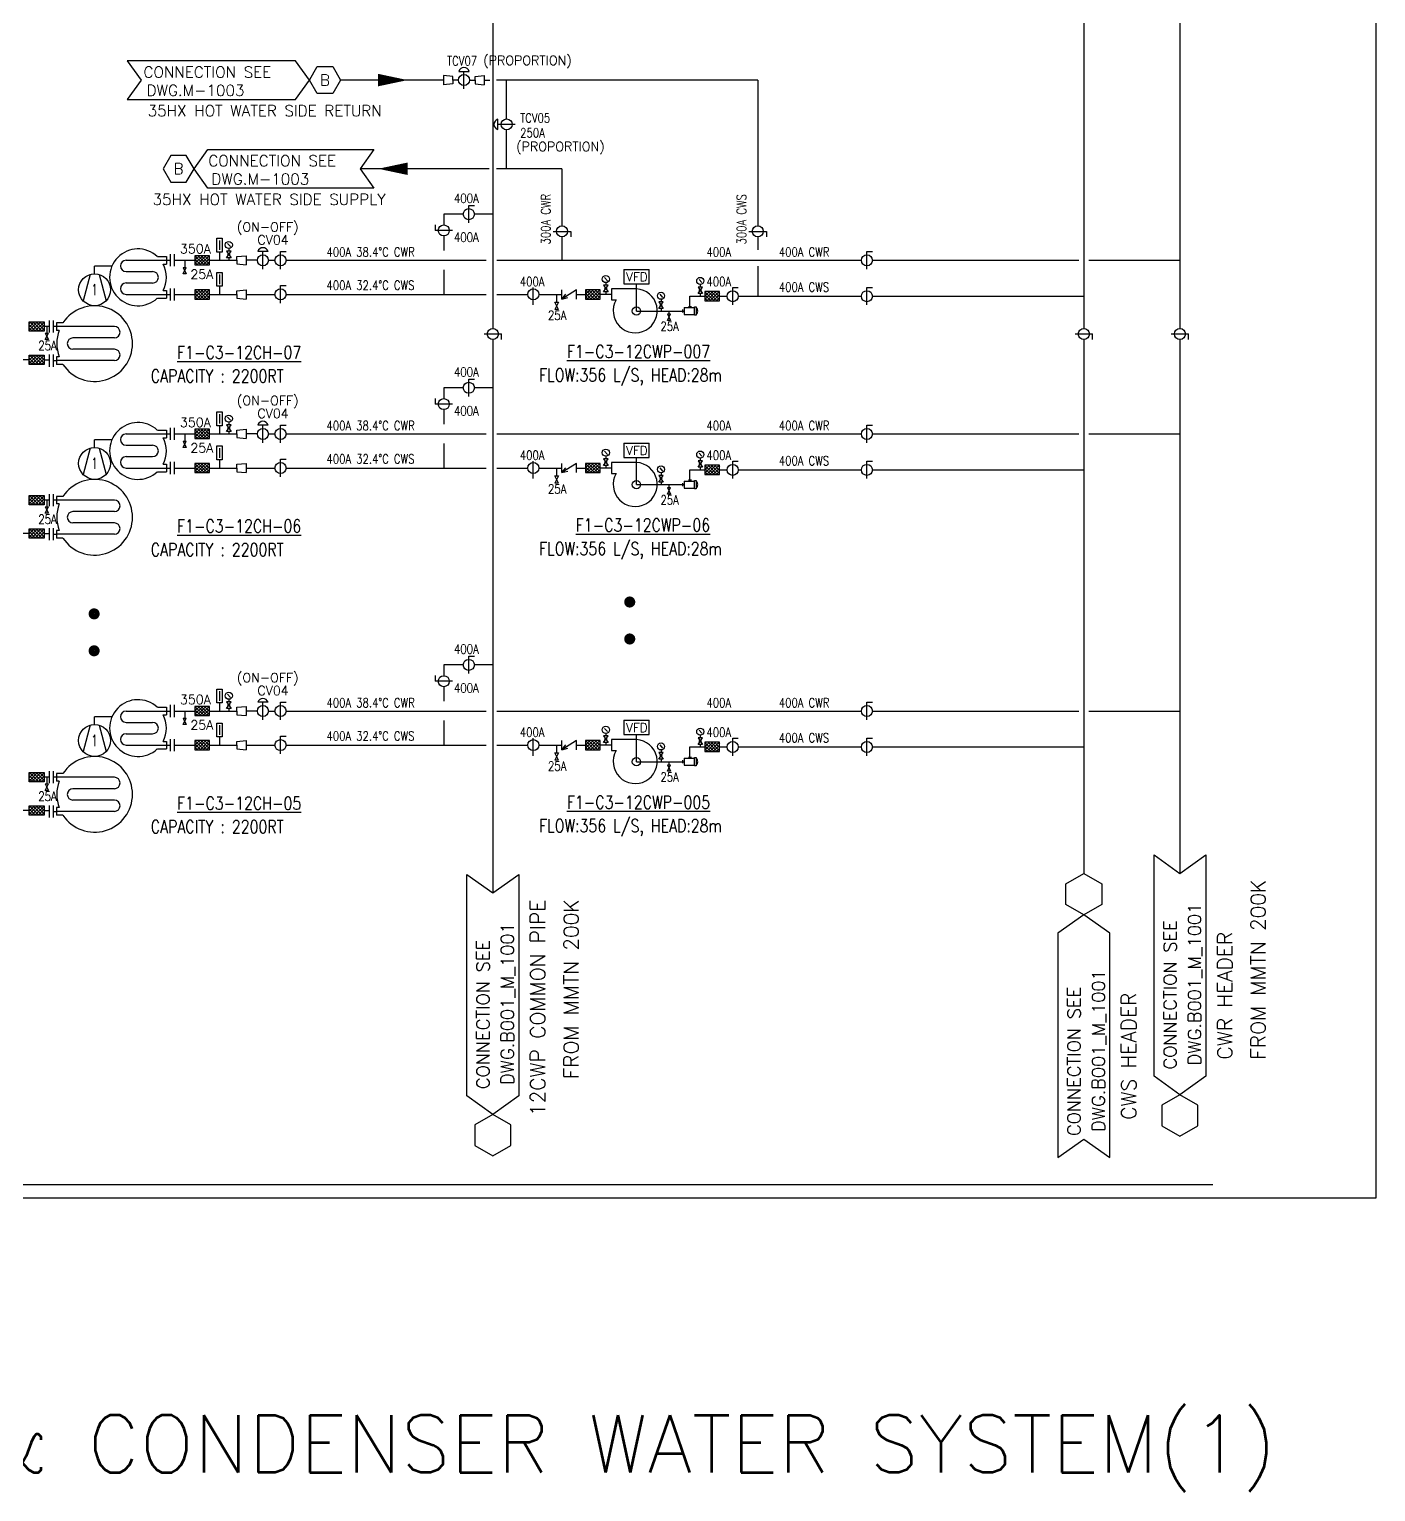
# Model space of a CAD drawing. Header units: millimetres. Extents: x 29 to 762, y -2577 to -1931.
# Drawn here: x 410.6 to 761.7, y -2576.9 to -2195.6 of the extents above; entities that cross this region are included whole.
import ezdxf
from ezdxf.enums import TextEntityAlignment as Align

# ---------------------------------------------------------------- set-up
doc = ezdxf.new("R2010")
doc.units = ezdxf.units.MM
for name, color, linetype in [('M-CWTR-COND', 6, 'Continuous'), ('M-CWTR-TEXT', 7, 'Continuous'), ('M-CWTR-TEXT-CO', 3, 'Continuous'), ('M-CWTR-VAVE', 2, 'Continuous'), ('M-HVAC-EQPM', 22, 'Continuous'), ('M-HVAC-VALVE-FUTURE', 8, 'Continuous'), ('M-P-CHR2-D-20', 4, 'Continuous'), ('M-P-CHS2-D-12', 3, 'Continuous'), ('M-P-CWS-D-32.4', 17, 'Continuous'), ('M-P-TXT2.5', 7, 'Continuous'), ('M_TEXT', 2, 'Continuous'), ('TXT3', 246, 'Continuous'), ('TXT4', 16, 'Continuous')]:
    doc.layers.add(name, color=color, linetype=linetype)
doc.styles.add('AA-TXT', font='simplex.shx', dxfattribs={"width": 0.8, "bigfont": 'chineset.shx'})
doc.styles.add('LK-TXT2-P', font='romans.shx', dxfattribs={"width": 0.8, "bigfont": 'chineset.shx'})
doc.styles.add('LK-TXT3-P', font='romans.shx', dxfattribs={"bigfont": 'chineset.shx'})

# ---------------------------------------------------------------- blocks, each defined once
blk = doc.blocks.new('THERMOMETER')
for p, q in [((-0.38, 1.13), (-0.38, 3.01)), ((-0.38, 3.01), (0.38, 3.01)), ((0, 2.72), (0, 1.41)), ((0.38, 3.01), (0.38, 1.13)), ((0.38, 1.13), (-0.38, 1.13)), ((0, 1.13), (0, 0))]:
    blk.add_line(p, q)
blk = doc.blocks.new('PG-69')
h = blk.add_hatch(color=256)
h.dxf.hatch_style = 1
edge = h.paths.add_edge_path()
edge.add_arc((0, 1.06), 0.15, 0, 360)
for p, q in [((-0.22, 3.02), (0.28, 2.46)), ((0, 2.12), (0, 1.65)), ((0, 0.47), (0, 0))]:
    blk.add_line(p, q)
blk.add_lwpolyline([(0.4, 1.65), (-0.4, 1.65), (0.4, 0.47), (-0.4, 0.47)], close=True)
for centre, radius in [((0, 2.76), 0.642), ((0, 1.06), 0.15)]:
    blk.add_circle(centre, radius)
blk = doc.blocks.new('A$Cfc6db952')
for p, q in [((-3.43, 11.23), (3.43, 11.23)), ((-3.43, 11.23), (-3.43, 7.39)), ((3.43, 7.39), (3.43, 11.23)), ((-6.76, 6), (-6.76, 3)), ((0, 6), (-6.76, 6)), ((-3.43, 7.39), (3.43, 7.39)), ((0, 0), (0, 7.39)), ((-6.76, 3), (-5.5, 3))]:
    blk.add_line(p, q)
blk.add_circle((0, 0), 1.12)
blk.add_arc((-0.32, 0.05), 5.96, 150.3127, 86.8785)
at = {"style": 'AA-TXT'}
blk.add_text('VFD', height=2.4, dxfattribs=at).set_placement((-2.81, 8.04))
blk = doc.blocks.new('A$C24027b19')
for p, q in [((-42183.9, -4.5), (-42183.9, 4.5)), ((-42183.9, 0), (-42180.3, 0)), ((-42180.3, 10.6), (-42180.3, -10.6)), ((-42180.3, 10.6), (-42148.6, 10.6)), ((-42167, 14.2), (-42157.6, 14.2)), ((-42162.3, 14.2), (-42162.3, 10.6)), ((-42180.3, -10.6), (-42148.6, -10.6))]:
    blk.add_line(p, q)
blk.add_lwpolyline([(-42148.6, 12.8), (-42143.2, 12.8), (-42143.2, -12.8), (-42148.6, -12.8)], close=True)
blk.add_arc((-42153.5, 0), 14.9, 313.3726, 46.6274)
blk = doc.blocks.new('A$C8655640d')
for p, q in [((20.75, 28.8), (31.64, 28.8)), ((29.18, 29.82), (31.64, 29.82)), ((29.18, 29.82), (31.64, 29.82)), ((30.75, 27.77), (31.64, 27.77)), ((30.75, 27.77), (31.64, 27.77)), ((31.64, 29.82), (31.64, 27.77)), ((31.64, 29.82), (31.64, 27.77)), ((31.64, 28.8), (32.78, 28.8)), ((32.78, 27.17), (32.78, 30.43)), ((33.83, 27.17), (33.83, 30.43)), ((10.96, 24.96), (9.06, 17.85)), ((12.2, 25.14), (12.2, 27.21)), ((16.89, 27.21), (12.2, 27.21)), ((13.44, 24.96), (15.35, 17.85)), ((20.75, 25.72), (27.91, 25.72)), ((20.75, 22.65), (27.91, 22.65)), ((30.75, 20.59), (31.64, 20.59)), ((30.75, 20.59), (31.64, 20.59)), ((31.64, 20.59), (31.64, 18.54)), ((31.64, 20.59), (31.64, 18.54)), ((32.78, 17.94), (32.78, 21.2)), ((33.83, 17.94), (33.83, 21.2)), ((20.75, 19.57), (31.64, 19.57)), ((29.18, 18.54), (31.64, 18.54)), ((29.18, 18.54), (31.64, 18.54)), ((31.64, 19.57), (32.78, 19.57)), ((0, 9.23), (0, 12.49)), ((1.06, 9.23), (1.06, 12.49)), ((1.89, 11.88), (1.89, 9.83)), ((1.89, 11.88), (1.89, 9.83)), ((3.64, 11.88), (1.89, 11.88)), ((3.64, 11.88), (1.89, 11.88)), ((1.89, 10.86), (1.06, 10.86)), ((17.54, 10.86), (1.89, 10.86)), ((2.6, 9.83), (1.89, 9.83)), ((2.6, 9.83), (1.89, 9.83)), ((17.54, 7.78), (6.34, 7.78)), ((17.54, 4.71), (6.34, 4.71)), ((0, 0), (0, 3.26)), ((1.06, 0), (1.06, 3.26)), ((1.06, 1.63), (1.89, 1.63)), ((1.89, 2.66), (1.89, 0.61)), ((1.89, 2.66), (1.89, 0.61)), ((2.6, 2.66), (1.89, 2.66)), ((2.6, 2.66), (1.89, 2.66)), ((17.54, 1.63), (1.89, 1.63)), ((3.64, 0.61), (1.89, 0.61)), ((3.64, 0.61), (1.89, 0.61))]:
    blk.add_line(p, q)
blk.add_circle((12.2, 20.82), 4.32)
for centre, radius, start, end in [((23.95, 24.18), 7.69, 47.1666, 312.8334), ((20.75, 27.26), 1.54, 90, 270), ((23.95, 24.18), 7.69, 332.1819, 27.8181), ((27.91, 24.18), 1.54, 270, 90), ((20.75, 21.11), 1.54, 90, 270), ((12.2, 6.24), 10.25, 213.367, 146.633), ((12.2, 6.24), 10.25, 159.5127, 200.4873), ((17.54, 9.32), 1.54, 270.0002, 90), ((6.34, 6.24), 1.54, 90, 270), ((17.54, 3.17), 1.54, 270.0002, 89.9998)]:
    blk.add_arc(centre, radius, start, end)
at = {"style": 'AA-TXT', "width": 0.8}
blk.add_text('1', height=3, dxfattribs=at).set_placement((12.19, 20.82), align=Align.MIDDLE)

msp = doc.modelspace()

# ---------------------------------------------------------------- hatches: boundary and pattern name
at = {"layer": 'M-CWTR-VAVE'}
h = msp.add_hatch(dxfattribs=at)
h.set_pattern_fill('ANSI37', color=256, scale=4.816231, style=0)
h.set_pattern_definition([(135, (700.4328, -2597.48957), (0.42569874, 0.42569874), []), (45, (700.4328, -2597.48957), (0.42569874, -0.42569874), [])])
h.paths.add_polyline_path([(457.65, -2254.62), (453.8, -2254.62), (453.8, -2257.03), (457.65, -2257.03)])
h = msp.add_hatch(dxfattribs=at)
h.set_pattern_fill('ANSI37', color=256, scale=4.816231, style=0)
h.set_pattern_definition([(135, (700.4328, -2606.3765), (0.42569874, 0.42569874), []), (45, (700.4328, -2606.3765), (0.42569874, -0.42569874), [])])
h.paths.add_polyline_path([(457.65, -2263.5), (453.8, -2263.5), (453.8, -2265.92), (457.65, -2265.92)])
h = msp.add_hatch(dxfattribs=at)
h.set_pattern_fill('ANSI37', color=256, scale=4.816231, style=0)
h.set_pattern_definition([(135, (802.27385, -2606.3765), (0.42569874, 0.42569874), []), (45, (802.27385, -2606.3765), (0.42569874, -0.42569874), [])])
h.paths.add_polyline_path([(559.49, -2263.5), (555.64, -2263.5), (555.64, -2265.92), (559.49, -2265.92)])
h = msp.add_hatch(dxfattribs=at)
h.set_pattern_fill('ANSI37', color=256, scale=4.816231, style=0)
h.set_pattern_definition([(135, (833.4203, -2606.85963), (0.42569874, 0.42569874), []), (45, (833.4203, -2606.85963), (0.42569874, -0.42569874), [])])
h.paths.add_polyline_path([(590.64, -2263.99), (586.79, -2263.99), (586.79, -2266.4), (590.64, -2266.4)])
h = msp.add_hatch(dxfattribs=at)
h.set_pattern_fill('ANSI37', color=256, scale=4.816231, style=0)
h.set_pattern_definition([(45, (167.8228, -2614.7698), (-0.42569874, 0.42569874), []), (135, (167.8228, -2614.7698), (-0.42569874, -0.42569874), [])])
h.paths.add_polyline_path([(410.6, -2271.9), (414.46, -2271.9), (414.46, -2274.31), (410.6, -2274.31)])
h = msp.add_hatch(dxfattribs=at)
h.set_pattern_fill('ANSI37', color=256, scale=4.816231, style=0)
h.set_pattern_definition([(45, (167.8228, -2623.439), (-0.42569874, 0.42569874), []), (135, (167.8228, -2623.439), (-0.42569874, -0.42569874), [])])
h.paths.add_polyline_path([(410.6, -2280.57), (414.46, -2280.57), (414.46, -2282.98), (410.6, -2282.98)])
at = {"layer": 'M-HVAC-VALVE-FUTURE'}
h = msp.add_hatch(dxfattribs=at)
h.set_pattern_fill('ANSI37', color=256, scale=4.816231, style=0)
h.set_pattern_definition([(135, (700.4328, -2642.7608), (0.42569874, 0.42569874), []), (45, (700.4328, -2642.7608), (0.42569874, -0.42569874), [])])
h.paths.add_polyline_path([(457.65, -2299.89), (453.8, -2299.89), (453.8, -2302.3), (457.65, -2302.3)])
h = msp.add_hatch(dxfattribs=at)
h.set_pattern_fill('ANSI37', color=256, scale=4.816231, style=0)
h.set_pattern_definition([(135, (700.4328, -2651.6478), (0.42569874, 0.42569874), []), (45, (700.4328, -2651.6478), (0.42569874, -0.42569874), [])])
h.paths.add_polyline_path([(457.65, -2308.78), (453.8, -2308.78), (453.8, -2311.19), (457.65, -2311.19)])
h = msp.add_hatch(dxfattribs=at)
h.set_pattern_fill('ANSI37', color=256, scale=4.816231, style=0)
h.set_pattern_definition([(135, (802.27385, -2651.6478), (0.42569874, 0.42569874), []), (45, (802.27385, -2651.6478), (0.42569874, -0.42569874), [])])
h.paths.add_polyline_path([(559.49, -2308.78), (555.64, -2308.78), (555.64, -2311.19), (559.49, -2311.19)])
h = msp.add_hatch(dxfattribs=at)
h.set_pattern_fill('ANSI37', color=256, scale=4.816231, style=0)
h.set_pattern_definition([(135, (833.4203, -2652.1309), (0.42569874, 0.42569874), []), (45, (833.4203, -2652.1309), (0.42569874, -0.42569874), [])])
h.paths.add_polyline_path([(590.64, -2309.26), (586.79, -2309.26), (586.79, -2311.67), (590.64, -2311.67)])
h = msp.add_hatch(dxfattribs=at)
h.set_pattern_fill('ANSI37', color=256, scale=4.816231, style=0)
h.set_pattern_definition([(45, (167.8228, -2660.04103), (-0.42569874, 0.42569874), []), (135, (167.8228, -2660.04103), (-0.42569874, -0.42569874), [])])
h.paths.add_polyline_path([(410.6, -2317.17), (414.46, -2317.17), (414.46, -2319.58), (410.6, -2319.58)])
h = msp.add_hatch(dxfattribs=at)
h.set_pattern_fill('ANSI37', color=256, scale=4.816231, style=0)
h.set_pattern_definition([(45, (167.8228, -2668.71025), (-0.42569874, 0.42569874), []), (135, (167.8228, -2668.71025), (-0.42569874, -0.42569874), [])])
h.paths.add_polyline_path([(410.6, -2325.84), (414.46, -2325.84), (414.46, -2328.25), (410.6, -2328.25)])
h = msp.add_hatch(dxfattribs=at)
h.set_pattern_fill('ANSI37', color=256, scale=4.816231, style=0)
h.set_pattern_definition([(135, (700.4328, -2715.0043), (0.42569874, 0.42569874), []), (45, (700.4328, -2715.0043), (0.42569874, -0.42569874), [])])
h.paths.add_polyline_path([(457.65, -2372.13), (453.8, -2372.13), (453.8, -2374.55), (457.65, -2374.55)])
h = msp.add_hatch(dxfattribs=at)
h.set_pattern_fill('ANSI37', color=256, scale=4.816231, style=0)
h.set_pattern_definition([(135, (700.4328, -2723.89126), (0.42569874, 0.42569874), []), (45, (700.4328, -2723.89126), (0.42569874, -0.42569874), [])])
h.paths.add_polyline_path([(457.65, -2381.02), (453.8, -2381.02), (453.8, -2383.43), (457.65, -2383.43)])
h = msp.add_hatch(dxfattribs=at)
h.set_pattern_fill('ANSI37', color=256, scale=4.816231, style=0)
h.set_pattern_definition([(135, (802.27385, -2723.89126), (0.42569874, 0.42569874), []), (45, (802.27385, -2723.89126), (0.42569874, -0.42569874), [])])
h.paths.add_polyline_path([(559.49, -2381.02), (555.64, -2381.02), (555.64, -2383.43), (559.49, -2383.43)])
h = msp.add_hatch(dxfattribs=at)
h.set_pattern_fill('ANSI37', color=256, scale=4.816231, style=0)
h.set_pattern_definition([(135, (833.4203, -2724.37437), (0.42569874, 0.42569874), []), (45, (833.4203, -2724.37437), (0.42569874, -0.42569874), [])])
h.paths.add_polyline_path([(590.64, -2381.5), (586.79, -2381.5), (586.79, -2383.92), (590.64, -2383.92)])
h = msp.add_hatch(dxfattribs=at)
h.set_pattern_fill('ANSI37', color=256, scale=4.816231, style=0)
h.set_pattern_definition([(45, (167.8228, -2732.2845), (-0.42569874, 0.42569874), []), (135, (167.8228, -2732.2845), (-0.42569874, -0.42569874), [])])
h.paths.add_polyline_path([(410.6, -2389.41), (414.46, -2389.41), (414.46, -2391.83), (410.6, -2391.83)])
h = msp.add_hatch(dxfattribs=at)
h.set_pattern_fill('ANSI37', color=256, scale=4.816231, style=0)
h.set_pattern_definition([(45, (167.8228, -2740.9537), (-0.42569874, 0.42569874), []), (135, (167.8228, -2740.9537), (-0.42569874, -0.42569874), [])])
h.paths.add_polyline_path([(410.6, -2398.08), (414.46, -2398.08), (414.46, -2400.49), (410.6, -2400.49)])

# ---------------------------------------------------------------- linework, layer by layer
at = {"layer": 'DefPoints'}
for points in [[(31.33, -1931.2), (761.73, -1931.2), (761.73, -2500.38), (31.33, -2500.38)], [(761.73, -2500.38), (31.33, -2500.38), (31.33, -1931.2), (761.73, -1931.2)]]:
    msp.add_lwpolyline(points, close=True, dxfattribs=at)
at = {"layer": 'M-CWTR-COND'}
for p, q in [((710.66, -2036.47), (710.66, -2273.58)), ((535.08, -2218.96), (535.08, -2208.84)), ((535.08, -2231.96), (535.08, -2221.85)), ((530.53, -2231.96), (496.87, -2231.96)), ((549.52, -2231.96), (532.46, -2231.96)), ((549.52, -2231.96), (549.52, -2246.85)), ((549.52, -2249.74), (549.52, -2255.82)), ((448.49, -2255.82), (453.8, -2255.82)), ((451.15, -2255.82), (451.15, -2257.68)), ((457.65, -2255.82), (464.74, -2255.82)), ((470.09, -2255.82), (467.15, -2255.82)), ((472.98, -2255.82), (474.68, -2255.82)), ((477.57, -2255.82), (529.75, -2255.82)), ((532.51, -2255.82), (627.6, -2255.82)), ((630.49, -2255.82), (684.32, -2255.82)), ((686.89, -2255.82), (710.66, -2255.82)), ((582.9, -2265.19), (586.79, -2265.19)), ((582.9, -2267.83), (582.9, -2265.19)), ((590.64, -2265.19), (592.61, -2265.19)), ((568.94, -2269.05), (581.05, -2269.05)), ((577.42, -2269.05), (577.42, -2269.82))]:
    msp.add_line(p, q, dxfattribs=at)
at = {"layer": 'M-CWTR-COND', "flags": 128}
msp.add_lwpolyline([(509.27, -2231.96, 3.25, 0, 0), (501.59, -2231.96, 0, 0, 0)], format="xyseb", dxfattribs=at)
at = {"layer": 'M-CWTR-VAVE'}
for p, q in [((522.63, -2206.56), (525.31, -2206.56)), ((523.97, -2211.13), (523.97, -2206.56)), ((532.79, -2221.74), (532.79, -2219.06)), ((537.36, -2220.4), (532.79, -2220.4)), ((525.23, -2246.08), (525.23, -2241.51)), ((525.23, -2241.51), (526.68, -2241.51)), ((516.43, -2246.6), (516.43, -2248.05)), ((520.99, -2248.05), (516.43, -2248.05)), ((547.24, -2248.29), (551.81, -2248.29)), ((551.81, -2248.29), (551.81, -2249.74)), ((598.29, -2248.29), (602.86, -2248.29)), ((602.86, -2248.29), (602.86, -2249.74)), ((472.87, -2253.54), (470.19, -2253.54)), ((471.53, -2258.11), (471.53, -2253.54)), ((476.13, -2253.54), (477.58, -2253.54)), ((476.13, -2258.11), (476.13, -2253.54)), ((629.04, -2253.54), (630.49, -2253.54)), ((629.04, -2258.11), (629.04, -2253.54)), ((457.65, -2254.62), (453.8, -2254.62)), ((453.8, -2254.62), (453.8, -2257.03)), ((453.8, -2257.03), (457.65, -2257.03)), ((457.65, -2257.03), (457.65, -2254.62)), ((464.74, -2254.86), (467.15, -2254.62)), ((464.74, -2255.82), (464.74, -2254.86)), ((464.74, -2255.82), (464.74, -2256.79)), ((464.74, -2256.79), (467.15, -2257.03)), ((467.15, -2254.62), (467.15, -2257.03)), ((450.73, -2257.68), (451.56, -2257.68)), ((450.73, -2259.35), (451.56, -2257.68)), ((450.73, -2257.68), (451.56, -2259.35)), ((451.56, -2259.35), (450.73, -2259.35)), ((457.65, -2263.5), (453.8, -2263.5)), ((453.8, -2263.5), (453.8, -2265.92)), ((457.65, -2265.92), (457.65, -2263.5)), ((464.74, -2263.75), (467.15, -2263.5)), ((464.74, -2264.71), (464.74, -2263.75)), ((464.74, -2264.71), (464.74, -2265.68)), ((467.15, -2263.5), (467.15, -2265.92)), ((476.13, -2262.43), (477.58, -2262.43)), ((476.13, -2266.99), (476.13, -2262.43)), ((542.04, -2267.48), (542.04, -2262.91)), ((548.1, -2264.71), (548.1, -2266.7)), ((549.5, -2265.92), (549.5, -2263.5)), ((553.35, -2263.5), (549.5, -2265.92)), ((549.5, -2265.92), (550.57, -2264.68)), ((553.35, -2265.92), (553.35, -2263.5)), ((555.64, -2263.5), (555.64, -2265.92)), ((559.49, -2263.5), (555.64, -2263.5)), ((559.49, -2265.92), (559.49, -2263.5)), ((590.64, -2263.99), (586.79, -2263.99)), ((586.79, -2263.99), (586.79, -2266.4)), ((590.64, -2266.4), (590.64, -2263.99)), ((594.05, -2267.48), (594.05, -2262.91)), ((594.05, -2262.91), (595.5, -2262.91)), ((629.04, -2262.91), (630.49, -2262.91)), ((629.04, -2267.48), (629.04, -2262.91)), ((453.8, -2265.92), (457.65, -2265.92)), ((464.74, -2265.68), (467.15, -2265.92)), ((548.58, -2266.7), (547.62, -2268.63)), ((548.58, -2268.63), (547.62, -2266.7)), ((547.62, -2266.7), (548.58, -2266.7)), ((548.58, -2268.63), (547.62, -2268.63)), ((549.5, -2265.92), (551.08, -2265.49)), ((555.64, -2265.92), (559.49, -2265.92)), ((586.79, -2266.4), (590.64, -2266.4)), ((410.6, -2274.31), (410.6, -2271.9)), ((410.6, -2271.9), (414.46, -2271.9)), ((414.46, -2271.9), (414.46, -2274.31)), ((577, -2269.82), (577.83, -2269.82)), ((577, -2271.49), (577.83, -2269.82)), ((577, -2269.82), (577.83, -2271.49)), ((577.83, -2271.49), (577, -2271.49)), ((414.46, -2274.31), (410.6, -2274.31)), ((414.76, -2274.84), (415.6, -2274.84)), ((414.76, -2276.51), (415.6, -2274.84)), ((414.76, -2274.84), (415.6, -2276.51)), ((529.21, -2275.03), (533.78, -2275.03)), ((533.78, -2276.48), (533.78, -2275.03)), ((683.33, -2275.03), (687.9, -2275.03)), ((687.9, -2276.48), (687.9, -2275.03)), ((708.37, -2275.03), (712.94, -2275.03)), ((712.94, -2276.48), (712.94, -2275.03)), ((415.6, -2276.51), (414.76, -2276.51)), ((410.6, -2282.98), (410.6, -2280.57)), ((410.6, -2280.57), (414.46, -2280.57)), ((414.46, -2282.98), (410.6, -2282.98)), ((414.46, -2280.57), (414.46, -2282.98))]:
    msp.add_line(p, q, dxfattribs=at)
for centre in [(523.97, -2208.84), (535.08, -2220.4), (525.23, -2243.8), (518.71, -2248.05), (549.52, -2248.29), (600.58, -2248.29), (471.53, -2255.82), (476.13, -2255.82), (629.04, -2255.82), (476.13, -2264.71), (542.04, -2264.71), (594.05, -2265.19), (629.04, -2265.19), (531.49, -2275.03), (685.61, -2275.03), (710.66, -2275.03)]:
    msp.add_circle(centre, 1.44, dxfattribs=at)
for centre, start, end in [((523.97, -2206.96), 16.4573, 163.5427), ((533.19, -2220.4), 106.4573, 253.5427), ((471.53, -2253.94), 16.4573, 163.5427)]:
    msp.add_arc(centre, 1.4, start, end, dxfattribs=at)
at = {"layer": 'M-HVAC-VALVE-FUTURE'}
for p, q in [((531.49, -2276.47), (531.49, -2420.78)), ((685.61, -2276.47), (685.61, -2415.66)), ((710.66, -2276.47), (710.66, -2415.66)), ((525.23, -2291.35), (525.23, -2286.78)), ((525.23, -2286.78), (526.68, -2286.78)), ((518.71, -2289.07), (518.71, -2291.88)), ((523.79, -2289.07), (518.71, -2289.07)), ((531.49, -2289.07), (526.68, -2289.07)), ((516.43, -2291.87), (516.43, -2293.32)), ((520.99, -2293.32), (516.43, -2293.32)), ((518.71, -2294.77), (518.71, -2298.57)), ((472.87, -2298.81), (470.19, -2298.81)), ((471.53, -2303.38), (471.53, -2298.81)), ((476.13, -2298.81), (477.58, -2298.81)), ((476.13, -2303.38), (476.13, -2298.81)), ((629.04, -2298.81), (630.49, -2298.81)), ((629.04, -2303.38), (629.04, -2298.81)), ((448.49, -2301.1), (453.8, -2301.1)), ((450.73, -2302.95), (451.56, -2302.95)), ((450.73, -2304.62), (451.56, -2302.95)), ((450.73, -2302.95), (451.56, -2304.62)), ((451.15, -2301.1), (451.15, -2302.95)), ((457.65, -2299.89), (453.8, -2299.89)), ((453.8, -2299.89), (453.8, -2302.3)), ((453.8, -2302.3), (457.65, -2302.3)), ((457.65, -2302.3), (457.65, -2299.89)), ((457.65, -2301.1), (464.74, -2301.1)), ((464.74, -2300.13), (467.15, -2299.89)), ((464.74, -2301.1), (464.74, -2300.13)), ((464.74, -2301.1), (464.74, -2302.06)), ((464.74, -2302.06), (467.15, -2302.3)), ((467.15, -2299.89), (467.15, -2302.3)), ((470.09, -2301.1), (467.15, -2301.1)), ((472.98, -2301.1), (474.68, -2301.1)), ((477.57, -2301.1), (529.75, -2301.1)), ((532.51, -2301.1), (627.6, -2301.1)), ((630.49, -2301.1), (684.32, -2301.1)), ((686.89, -2301.1), (710.66, -2301.1)), ((451.56, -2304.62), (450.73, -2304.62)), ((518.71, -2303.59), (518.71, -2309.98)), ((448.49, -2309.98), (453.8, -2309.98)), ((457.65, -2308.78), (453.8, -2308.78)), ((453.8, -2308.78), (453.8, -2311.19)), ((457.65, -2311.19), (457.65, -2308.78)), ((457.65, -2309.98), (464.74, -2309.98)), ((464.74, -2309.02), (467.15, -2308.78)), ((464.74, -2309.98), (464.74, -2309.02)), ((464.74, -2309.98), (464.74, -2310.95)), ((467.15, -2308.78), (467.15, -2311.19)), ((467.15, -2309.98), (474.68, -2309.98)), ((476.13, -2307.7), (477.58, -2307.7)), ((476.13, -2312.27), (476.13, -2307.7)), ((477.57, -2309.98), (529.75, -2309.98)), ((532.51, -2309.98), (540.59, -2309.98)), ((542.04, -2312.75), (542.04, -2308.18)), ((543.48, -2309.98), (549.5, -2309.98)), ((548.1, -2309.98), (548.1, -2311.98)), ((549.5, -2311.19), (549.5, -2308.78)), ((553.35, -2308.78), (549.5, -2311.19)), ((549.5, -2311.19), (550.57, -2309.95)), ((553.35, -2311.19), (553.35, -2308.78)), ((553.35, -2309.98), (555.64, -2309.98)), ((555.64, -2308.78), (555.64, -2311.19)), ((559.49, -2308.78), (555.64, -2308.78)), ((559.49, -2311.19), (559.49, -2308.78)), ((562.43, -2309.98), (559.49, -2309.98)), ((582.9, -2310.47), (586.79, -2310.47)), ((582.9, -2313.1), (582.9, -2310.47)), ((590.64, -2309.26), (586.79, -2309.26)), ((586.79, -2309.26), (586.79, -2311.67)), ((590.64, -2311.67), (590.64, -2309.26)), ((590.64, -2310.47), (592.61, -2310.47)), ((594.05, -2312.75), (594.05, -2308.18)), ((594.05, -2308.18), (595.5, -2308.18)), ((595.5, -2310.47), (627.6, -2310.47)), ((629.04, -2308.18), (630.49, -2308.18)), ((629.04, -2312.75), (629.04, -2308.18)), ((630.49, -2310.47), (685.61, -2310.47)), ((453.8, -2311.19), (457.65, -2311.19)), ((464.74, -2310.95), (467.15, -2311.19)), ((548.58, -2311.98), (547.62, -2313.9)), ((548.58, -2313.9), (547.62, -2311.98)), ((547.62, -2311.98), (548.58, -2311.98)), ((548.58, -2313.9), (547.62, -2313.9)), ((549.5, -2311.19), (551.08, -2310.77)), ((555.64, -2311.19), (559.49, -2311.19)), ((568.94, -2314.32), (581.05, -2314.32)), ((577.42, -2314.32), (577.42, -2315.09)), ((586.79, -2311.67), (590.64, -2311.67)), ((410.6, -2319.58), (410.6, -2317.17)), ((410.6, -2317.17), (414.46, -2317.17)), ((414.46, -2317.17), (414.46, -2319.58)), ((415.9, -2318.38), (414.46, -2318.38)), ((415.18, -2318.38), (415.18, -2320.12)), ((577, -2315.09), (577.83, -2315.09)), ((577, -2316.76), (577.83, -2315.09)), ((577, -2315.09), (577.83, -2316.76)), ((577.83, -2316.76), (577, -2316.76)), ((414.46, -2319.58), (410.6, -2319.58)), ((414.76, -2320.12), (415.6, -2320.12)), ((414.76, -2321.78), (415.6, -2320.12)), ((414.76, -2320.12), (415.6, -2321.78)), ((415.6, -2321.78), (414.76, -2321.78)), ((410.6, -2328.25), (410.6, -2325.84)), ((410.6, -2325.84), (414.46, -2325.84)), ((414.46, -2325.84), (414.46, -2328.25)), ((410.6, -2327.04), (405.52, -2327.04)), ((414.46, -2328.25), (410.6, -2328.25)), ((414.46, -2327.04), (415.9, -2327.04)), ((525.23, -2363.59), (525.23, -2359.03)), ((525.23, -2359.03), (526.68, -2359.03)), ((516.43, -2364.12), (516.43, -2365.57)), ((518.71, -2361.31), (518.71, -2364.12)), ((523.79, -2361.31), (518.71, -2361.31)), ((531.49, -2361.31), (526.68, -2361.31)), ((520.99, -2365.57), (516.43, -2365.57)), ((518.71, -2367.01), (518.71, -2370.81)), ((472.87, -2371.06), (470.19, -2371.06)), ((471.53, -2375.62), (471.53, -2371.06)), ((476.13, -2371.06), (477.58, -2371.06)), ((476.13, -2375.62), (476.13, -2371.06)), ((629.04, -2371.06), (630.49, -2371.06)), ((629.04, -2375.62), (629.04, -2371.06)), ((448.49, -2373.34), (453.8, -2373.34)), ((450.73, -2375.2), (451.56, -2375.2)), ((450.73, -2376.86), (451.56, -2375.2)), ((450.73, -2375.2), (451.56, -2376.86)), ((451.15, -2373.34), (451.15, -2375.2)), ((457.65, -2372.13), (453.8, -2372.13)), ((453.8, -2372.13), (453.8, -2374.55)), ((453.8, -2374.55), (457.65, -2374.55)), ((457.65, -2374.55), (457.65, -2372.13)), ((457.65, -2373.34), (464.74, -2373.34)), ((464.74, -2372.37), (467.15, -2372.13)), ((464.74, -2373.34), (464.74, -2372.37)), ((464.74, -2373.34), (464.74, -2374.3)), ((464.74, -2374.3), (467.15, -2374.55)), ((467.15, -2372.13), (467.15, -2374.55)), ((470.09, -2373.34), (467.15, -2373.34)), ((472.98, -2373.34), (474.68, -2373.34)), ((477.57, -2373.34), (529.75, -2373.34)), ((532.51, -2373.34), (627.6, -2373.34)), ((630.49, -2373.34), (684.32, -2373.34)), ((686.89, -2373.34), (710.66, -2373.34)), ((451.56, -2376.86), (450.73, -2376.86)), ((518.71, -2375.83), (518.71, -2382.23)), ((448.49, -2382.23), (453.8, -2382.23)), ((457.65, -2381.02), (453.8, -2381.02)), ((453.8, -2381.02), (453.8, -2383.43)), ((457.65, -2383.43), (457.65, -2381.02)), ((457.65, -2382.23), (464.74, -2382.23)), ((464.74, -2381.26), (467.15, -2381.02)), ((464.74, -2382.23), (464.74, -2381.26)), ((464.74, -2382.23), (464.74, -2383.19)), ((464.74, -2383.19), (467.15, -2383.43)), ((467.15, -2381.02), (467.15, -2383.43)), ((467.15, -2382.23), (474.68, -2382.23)), ((476.13, -2379.94), (477.58, -2379.94)), ((476.13, -2384.51), (476.13, -2379.94)), ((477.57, -2382.23), (529.75, -2382.23)), ((532.51, -2382.23), (540.59, -2382.23)), ((542.04, -2384.99), (542.04, -2380.43)), ((543.48, -2382.23), (549.5, -2382.23)), ((548.1, -2382.23), (548.1, -2384.22)), ((549.5, -2383.43), (549.5, -2381.02)), ((553.35, -2381.02), (549.5, -2383.43)), ((549.5, -2383.43), (550.57, -2382.19)), ((549.5, -2383.43), (551.08, -2383.01)), ((553.35, -2383.43), (553.35, -2381.02)), ((553.35, -2382.23), (555.64, -2382.23)), ((555.64, -2381.02), (555.64, -2383.43)), ((559.49, -2381.02), (555.64, -2381.02)), ((559.49, -2383.43), (559.49, -2381.02)), ((562.43, -2382.23), (559.49, -2382.23)), ((582.9, -2382.71), (586.79, -2382.71)), ((582.9, -2385.35), (582.9, -2382.71)), ((590.64, -2381.5), (586.79, -2381.5)), ((586.79, -2381.5), (586.79, -2383.92)), ((590.64, -2383.92), (590.64, -2381.5)), ((590.64, -2382.71), (592.61, -2382.71)), ((594.05, -2384.99), (594.05, -2380.43)), ((594.05, -2380.43), (595.5, -2380.43)), ((595.5, -2382.71), (627.6, -2382.71)), ((629.04, -2380.43), (630.49, -2380.43)), ((629.04, -2384.99), (629.04, -2380.43)), ((630.49, -2382.71), (685.61, -2382.71)), ((453.8, -2383.43), (457.65, -2383.43)), ((548.58, -2384.22), (547.62, -2386.15)), ((548.58, -2386.15), (547.62, -2384.22)), ((547.62, -2384.22), (548.58, -2384.22)), ((548.58, -2386.15), (547.62, -2386.15)), ((555.64, -2383.43), (559.49, -2383.43)), ((568.94, -2386.56), (581.05, -2386.56)), ((577.42, -2386.56), (577.42, -2387.34)), ((586.79, -2383.92), (590.64, -2383.92)), ((410.6, -2391.83), (410.6, -2389.41)), ((410.6, -2389.41), (414.46, -2389.41)), ((414.46, -2389.41), (414.46, -2391.83)), ((415.9, -2390.62), (414.46, -2390.62)), ((415.18, -2390.62), (415.18, -2392.36)), ((577, -2387.34), (577.83, -2387.34)), ((577, -2389), (577.83, -2387.34)), ((577, -2387.34), (577.83, -2389)), ((577.83, -2389), (577, -2389)), ((414.46, -2391.83), (410.6, -2391.83)), ((414.76, -2392.36), (415.6, -2392.36)), ((414.76, -2394.02), (415.6, -2392.36)), ((414.76, -2392.36), (415.6, -2394.02)), ((415.6, -2394.02), (414.76, -2394.02)), ((410.6, -2400.49), (410.6, -2398.08)), ((410.6, -2398.08), (414.46, -2398.08)), ((414.46, -2398.08), (414.46, -2400.49)), ((410.6, -2399.29), (405.52, -2399.29)), ((414.46, -2400.49), (410.6, -2400.49)), ((414.46, -2399.29), (415.9, -2399.29))]:
    msp.add_line(p, q, dxfattribs=at)
at = {"layer": 'M-HVAC-VALVE-FUTURE', "const_width": 1.4}
for points in [[(566.45, -2344.92, 1), (567.94, -2344.92, 1)], [(426.78, -2348.01, 1), (428.27, -2348.01, 1)], [(426.78, -2357.64, 1), (428.27, -2357.64, 1)], [(566.45, -2354.56, 1), (567.94, -2354.56, 1)]]:
    msp.add_lwpolyline(points, format="xyb", close=True, dxfattribs=at)
at = {"layer": 'M-HVAC-VALVE-FUTURE'}
for centre in [(525.23, -2289.07), (518.71, -2293.32), (471.53, -2301.1), (476.13, -2301.1), (629.04, -2301.1), (476.13, -2309.98), (542.04, -2309.98), (594.05, -2310.47), (629.04, -2310.47), (525.23, -2361.31), (518.71, -2365.57), (471.53, -2373.34), (476.13, -2373.34), (629.04, -2373.34), (476.13, -2382.23), (542.04, -2382.23), (594.05, -2382.71), (629.04, -2382.71)]:
    msp.add_circle(centre, 1.44, dxfattribs=at)
for centre in [(471.53, -2299.21), (471.53, -2371.45)]:
    msp.add_arc(centre, 1.4, 16.4573, 163.5427, dxfattribs=at)
at = {"layer": 'M-P-CHR2-D-20'}
for p, q in [((410.6, -2281.77), (405.52, -2281.77)), ((414.46, -2281.77), (415.9, -2281.77))]:
    msp.add_line(p, q, dxfattribs=at)
at = {"layer": 'M-P-CHS2-D-12'}
for p, q in [((415.9, -2273.1), (414.46, -2273.1)), ((415.18, -2273.1), (415.18, -2274.84))]:
    msp.add_line(p, q, dxfattribs=at)
at = {"layer": 'M-P-CWS-D-32.4'}
for p, q in [((531.49, -2011.19), (531.49, -2273.58)), ((685.61, -2032.13), (685.61, -2273.58)), ((521.08, -2207.88), (518.67, -2207.64)), ((518.67, -2207.64), (518.67, -2210.05)), ((526.86, -2207.88), (529.27, -2207.64)), ((529.27, -2207.64), (529.27, -2210.05)), ((518.67, -2208.84), (491.75, -2208.84)), ((521.08, -2209.81), (518.67, -2210.05)), ((521.08, -2208.84), (521.08, -2207.88)), ((521.08, -2208.84), (521.08, -2209.81)), ((522.53, -2208.84), (521.08, -2208.84)), ((525.42, -2208.84), (526.86, -2208.84)), ((526.86, -2208.84), (526.86, -2207.88)), ((526.86, -2208.84), (526.86, -2209.81)), ((526.86, -2209.81), (529.27, -2210.05)), ((529.27, -2208.84), (530.72, -2208.84)), ((600.58, -2208.84), (532.46, -2208.84)), ((600.58, -2208.84), (600.58, -2246.85)), ((518.71, -2243.8), (518.71, -2246.61)), ((523.79, -2243.8), (518.71, -2243.8)), ((531.49, -2243.8), (526.68, -2243.8)), ((518.71, -2249.5), (518.71, -2253.3)), ((600.58, -2249.74), (600.58, -2253.12)), ((600.58, -2257.34), (600.58, -2265.19)), ((518.71, -2258.32), (518.71, -2264.71)), ((448.49, -2264.71), (453.8, -2264.71)), ((457.65, -2264.71), (464.74, -2264.71)), ((467.15, -2264.71), (474.68, -2264.71)), ((477.57, -2264.71), (529.75, -2264.71)), ((532.51, -2264.71), (540.59, -2264.71)), ((543.48, -2264.71), (549.5, -2264.71)), ((553.35, -2264.71), (555.64, -2264.71)), ((562.43, -2264.71), (559.49, -2264.71)), ((595.5, -2265.19), (627.6, -2265.19)), ((630.49, -2265.19), (685.61, -2265.19))]:
    msp.add_line(p, q, dxfattribs=at)
at = {"layer": 'M-P-CWS-D-32.4', "flags": 128}
msp.add_lwpolyline([(501.59, -2208.84, 3.25, 0, 0), (509.27, -2208.84, 0, 0, 0)], format="xyseb", dxfattribs=at)
at = {"layer": 'TXT3'}
for points in [[(483.66, -2208.84), (480.05, -2203.78), (436.17, -2203.78), (439.78, -2208.84), (436.17, -2213.9), (480.05, -2213.9), (483.66, -2208.84)], [(453.58, -2231.96), (457.19, -2226.9), (500.48, -2226.9), (496.87, -2231.96), (500.48, -2237.02), (457.19, -2237.02), (453.58, -2231.96)], [(710.66, -2473.38), (703.91, -2468.57), (703.91, -2410.84), (710.66, -2415.66), (717.4, -2410.84), (717.4, -2468.57), (710.66, -2473.38)], [(531.49, -2478.5), (524.75, -2473.69), (524.75, -2415.96), (531.49, -2420.78), (538.24, -2415.96), (538.24, -2473.69), (531.49, -2478.5)], [(685.61, -2426.45), (678.87, -2431.26), (678.87, -2489.78), (685.61, -2484.96), (692.36, -2489.78), (692.36, -2431.26), (685.61, -2426.45)]]:
    msp.add_lwpolyline(points, dxfattribs=at)
for points in [[(483.66, -2208.84), (485.69, -2205.34), (489.73, -2205.34), (491.75, -2208.84), (489.73, -2212.35), (485.69, -2212.35)], [(453.58, -2231.96), (451.56, -2228.46), (447.51, -2228.46), (445.49, -2231.96), (447.51, -2235.46), (451.56, -2235.46)], [(685.61, -2426.45), (680.94, -2423.75), (680.94, -2418.36), (685.61, -2415.66), (690.28, -2418.36), (690.28, -2423.75)], [(710.66, -2473.38), (705.98, -2476.08), (705.98, -2481.48), (710.66, -2484.17), (715.33, -2481.48), (715.33, -2476.08)], [(531.49, -2478.5), (526.82, -2481.2), (526.82, -2486.6), (531.49, -2489.29), (536.16, -2486.6), (536.16, -2481.2)]]:
    msp.add_lwpolyline(points, close=True, dxfattribs=at)
at = {"layer": 'TXT4', "color": 8}
msp.add_line((719.26, -2496.88), (51.87, -2496.88), dxfattribs=at)

# ---------------------------------------------------------------- block references
at = {"layer": 'M-CWTR-VAVE'}
for name, p, xscale, yscale, zscale in [('THERMOMETER', (460.23, -2255.82), 1.907227672663015, 1.907227672663015, 1.907227672663015), ('PG-69', (462.64, -2255.82), 1.444869448987132, 1.444869448987132, 1.444869448987132), ('THERMOMETER', (460.23, -2264.71), 1.907227672663015, 1.907227672663015, 1.907227672663015), ('PG-69', (560.96, -2264.71), 1.444869448987132, 1.444869448987132, 1.444869448987132), ('PG-69', (585.58, -2265.19), 1.444869448987132, 1.444869448987132, 1.444869448987132), ('PG-69', (575.36, -2269.05), 1.444869448987132, 1.444869448987132, 1.444869448987132)]:
    msp.add_blockref(name, p, dxfattribs=dict(at, xscale=xscale, yscale=yscale, zscale=zscale))
at = {"layer": 'M-HVAC-EQPM', "xscale": 0.9632462993247549, "yscale": 0.9632462993247549, "zscale": 0.9632462993247549}
for name, p in [('A$C8655640d', (415.9, -2283.56)), ('A$Cfc6db952', (568.94, -2269.05))]:
    msp.add_blockref(name, p, dxfattribs=at)
at = {"layer": 'M-HVAC-VALVE-FUTURE'}
for name, p, xscale, yscale, zscale in [('THERMOMETER', (460.23, -2301.1), 1.907227672663015, 1.907227672663015, 1.907227672663015), ('A$C8655640d', (415.9, -2328.83), 0.9632462993247549, 0.9632462993247549, 0.9632462993247549), ('PG-69', (462.64, -2301.1), 1.444869448987132, 1.444869448987132, 1.444869448987132), ('THERMOMETER', (460.23, -2309.98), 1.907227672663015, 1.907227672663015, 1.907227672663015), ('PG-69', (560.96, -2309.98), 1.444869448987132, 1.444869448987132, 1.444869448987132), ('A$Cfc6db952', (568.94, -2314.32), 0.9632462993247549, 0.9632462993247549, 0.9632462993247549), ('PG-69', (585.58, -2310.47), 1.444869448987132, 1.444869448987132, 1.444869448987132), ('PG-69', (575.36, -2314.32), 1.444869448987132, 1.444869448987132, 1.444869448987132), ('A$C24027b19', (4187.78, -2314.32), 0.0855000547874901, 0.0855000547874901, 0.0855000547874901), ('THERMOMETER', (460.23, -2373.34), 1.907227672663015, 1.907227672663015, 1.907227672663015), ('A$C8655640d', (415.9, -2401.08), 0.9632462993247549, 0.9632462993247549, 0.9632462993247549), ('PG-69', (462.64, -2373.34), 1.444869448987132, 1.444869448987132, 1.444869448987132), ('THERMOMETER', (460.23, -2382.23), 1.907227672663015, 1.907227672663015, 1.907227672663015), ('PG-69', (560.96, -2382.23), 1.444869448987132, 1.444869448987132, 1.444869448987132), ('A$Cfc6db952', (568.94, -2386.56), 0.9632462993247549, 0.9632462993247549, 0.9632462993247549), ('PG-69', (585.58, -2382.71), 1.444869448987132, 1.444869448987132, 1.444869448987132), ('PG-69', (575.36, -2386.56), 1.444869448987132, 1.444869448987132, 1.444869448987132), ('A$C24027b19', (4187.78, -2386.56), 0.0855000547874901, 0.0855000547874901, 0.0855000547874901)]:
    msp.add_blockref(name, p, dxfattribs=dict(at, xscale=xscale, yscale=yscale, zscale=zscale))
at = {"layer": 'M_TEXT', "xscale": 0.0855000547874901, "yscale": 0.0855000547874901, "zscale": 0.0855000547874901}
msp.add_blockref('A$C24027b19', (4187.78, -2269.05), dxfattribs=at)

# ---------------------------------------------------------------- texts
at = {"layer": 'M-CWTR-TEXT', "style": 'AA-TXT', "width": 0.8}
for s, height, p in [('TCV07', 2.408, (519.55, -2205.05)), ('TCV05', 2.408, (538.62, -2219.93)), ('250A', 2.408, (538.62, -2223.79)), ('400A', 2.408, (521.38, -2240.88)), ('400A', 2.408, (521.37, -2251.01)), ('400A 38.4%%DC CWR', 2.4081, (488.11, -2254.86)), ('400A', 2.408, (587.19, -2254.86)), ('400A CWR', 2.408, (606.06, -2254.86)), ('400A 32.4%%DC CWS', 2.4081, (488.11, -2263.53)), ('400A', 2.408, (538.52, -2262.57)), ('400A', 2.408, (587.19, -2262.57)), ('400A CWS', 2.408, (606.06, -2264.01)), ('25A', 2.408, (545.89, -2271.38)), ('25A', 2.408, (575.2, -2274.24)), ('25A', 2.408, (412.97, -2279.26))]:
    msp.add_text(s, height=height, dxfattribs=at).set_placement(p)
for s, p in [('300A CWR', (546.49, -2251.69)), ('300A CWS', (597.54, -2251.69))]:
    msp.add_text(s, height=2.408, rotation=90, dxfattribs=at).set_placement(p)
at = {"layer": 'M-CWTR-TEXT', "style": 'AA-TXT'}
for s, p in [('CV04', (470.1, -2251.7)), ('350A', (449.9, -2254.03)), ('25A', (452.63, -2260.65))]:
    msp.add_text(s, height=2.408, dxfattribs=at).set_placement(p)
at = {"layer": 'M-CWTR-TEXT-CO', "style": 'AA-TXT'}
for s, height, p in [('(PROPORTION)', 2.4081, (528.98, -2204.91)), ('(PROPORTION)', 2.4081, (537.56, -2227.37)), ('(ON-OFF)', 2.408, (464.75, -2248.34))]:
    msp.add_text(s, height=height, dxfattribs=at).set_placement(p)
at = {"layer": 'M-HVAC-VALVE-FUTURE', "style": 'AA-TXT', "width": 0.8}
for s, height, p in [('400A', 2.408, (521.38, -2286.15)), ('400A', 2.408, (521.37, -2296.28)), ('400A 38.4%%DC CWR', 2.4081, (488.11, -2300.13)), ('400A', 2.408, (587.19, -2300.13)), ('400A CWR', 2.408, (606.06, -2300.13)), ('400A 32.4%%DC CWS', 2.4081, (488.11, -2308.8)), ('400A', 2.408, (538.52, -2307.84)), ('400A', 2.408, (587.19, -2307.84)), ('400A CWS', 2.408, (606.06, -2309.29)), ('25A', 2.408, (545.89, -2316.65)), ('25A', 2.408, (575.2, -2319.51)), ('25A', 2.408, (412.97, -2324.53)), ('400A', 2.408, (521.38, -2358.39)), ('400A', 2.408, (521.37, -2368.53)), ('400A 38.4%%DC CWR', 2.4081, (488.11, -2372.38)), ('400A', 2.408, (587.19, -2372.38)), ('400A CWR', 2.408, (606.06, -2372.38)), ('400A 32.4%%DC CWS', 2.4081, (488.11, -2381.05)), ('400A', 2.408, (538.52, -2380.08)), ('400A', 2.408, (587.19, -2380.08)), ('400A CWS', 2.408, (606.06, -2381.53)), ('25A', 2.408, (545.89, -2388.9)), ('25A', 2.408, (575.2, -2391.75)), ('25A', 2.408, (412.97, -2396.77))]:
    msp.add_text(s, height=height, dxfattribs=at).set_placement(p)
at = {"layer": 'M-HVAC-VALVE-FUTURE', "style": 'AA-TXT'}
for s, p in [('(ON-OFF)', (464.75, -2293.61)), ('CV04', (470.1, -2296.97)), ('350A', (449.9, -2299.3)), ('25A', (452.63, -2305.93)), ('(ON-OFF)', (464.75, -2365.85)), ('CV04', (470.1, -2369.21)), ('350A', (449.9, -2371.54)), ('25A', (452.63, -2378.17))]:
    msp.add_text(s, height=2.408, dxfattribs=at).set_placement(p)
at = {"layer": 'M-HVAC-VALVE-FUTURE', "style": 'LK-TXT3-P', "width": 0.8}
for s, p in [('%%UF1-C3-12CH-06', (481.53, -2325.13)), ('%%UF1-C3-12CWP-06', (588.15, -2324.87)), ('%%UF1-C3-12CH-05', (481.53, -2397.37)), ('%%UF1-C3-12CWP-005', (588.15, -2397.12))]:
    msp.add_text(s, height=3.3714, dxfattribs=at).set_placement(p, align=Align.MIDDLE_RIGHT)
at = {"layer": 'M-HVAC-VALVE-FUTURE', "style": 'LK-TXT2-P', "width": 0.8}
for s, p in [('CAPACITY : 2200RT', (442.29, -2331.26)), ('FLOW:356 L/S, HEAD:28m', (543.58, -2331)), ('CAPACITY : 2200RT', (442.29, -2403.5)), ('FLOW:356 L/S, HEAD:28m', (543.58, -2403.25))]:
    msp.add_text(s, height=3.3714, dxfattribs=at).set_placement(p, align=Align.MIDDLE_LEFT)
at = {"layer": 'M-P-TXT2.5', "style": 'LK-TXT2-P'}
for s, height, p in [('CONNECTION SEE', 2.8897, (440.4, -2208.2)), ('DWG.M-1003', 2.89, (441.21, -2212.96)), ('35HX HOT WATER SIDE RETURN', 2.8897, (441.49, -2218.28)), ('CONNECTION SEE', 2.8897, (457.3, -2231.32)), ('DWG.M-1003', 2.89, (458.11, -2236.08)), ('35HX HOT WATER SIDE SUPPLY', 2.8897, (442.77, -2241.4))]:
    msp.add_text(s, height=height, dxfattribs=at).set_placement(p)
for p in [(487.71, -2208.84), (449.53, -2231.96)]:
    msp.add_text('B', height=2.89, dxfattribs=at).set_placement(p, align=Align.MIDDLE)
at = {"layer": 'M-P-TXT2.5', "style": 'LK-TXT2-P', "width": 0.8}
for s, p in [('FLOW:356 L/S, HEAD:28m', (543.58, -2285.73)), ('CAPACITY : 2200RT', (442.29, -2285.99))]:
    msp.add_text(s, height=3.3714, dxfattribs=at).set_placement(p, align=Align.MIDDLE_LEFT)
at = {"layer": 'M-P-TXT2.5', "color": 50, "style": 'LK-TXT2-P'}
for p in [(732.99, -2464.21), (553.83, -2469.33)]:
    msp.add_text('FROM MMTN 200K', height=3.853, rotation=90, dxfattribs=at).set_placement(p)
at = {"layer": 'M-P-TXT2.5', "style": 'LK-TXT2-P'}
for s, height, p in [('12CWP COMMON PIPE', 3.853, (545.12, -2478.96)), ('DWG.B001_M_1001', 3.3714, (716.15, -2465.69)), ('CONNECTION SEE', 3.3714, (709.8, -2466.78)), ('DWG.B001_M_1001', 3.3714, (536.99, -2470.81)), ('CWR HEADER', 3.853, (724.28, -2464.21)), ('CONNECTION SEE', 3.3714, (530.63, -2471.9)), ('DWG.B001_M_1001', 3.3714, (691.11, -2483.05)), ('CONNECTION SEE', 3.3714, (684.75, -2484.13)), ('CWS HEADER', 3.853, (699.24, -2479.92))]:
    msp.add_text(s, height=height, rotation=90, dxfattribs=at).set_placement(p)
msp.add_text('FLOW DIAGRAM-12%%DC/20%%DC CHILLED & CONDENSER WATER SYSTEM(1)', height=15, dxfattribs=at).set_placement((26.69, -2564.4), align=Align.MIDDLE_LEFT)
at = {"layer": 'TXT3', "style": 'LK-TXT3-P', "width": 0.8}
for s, p in [('%%UF1-C3-12CH-07', (481.53, -2279.86)), ('%%UF1-C3-12CWP-007', (588.15, -2279.6))]:
    msp.add_text(s, height=3.3714, dxfattribs=at).set_placement(p, align=Align.MIDDLE_RIGHT)

doc.saveas('drawing.dxf')
